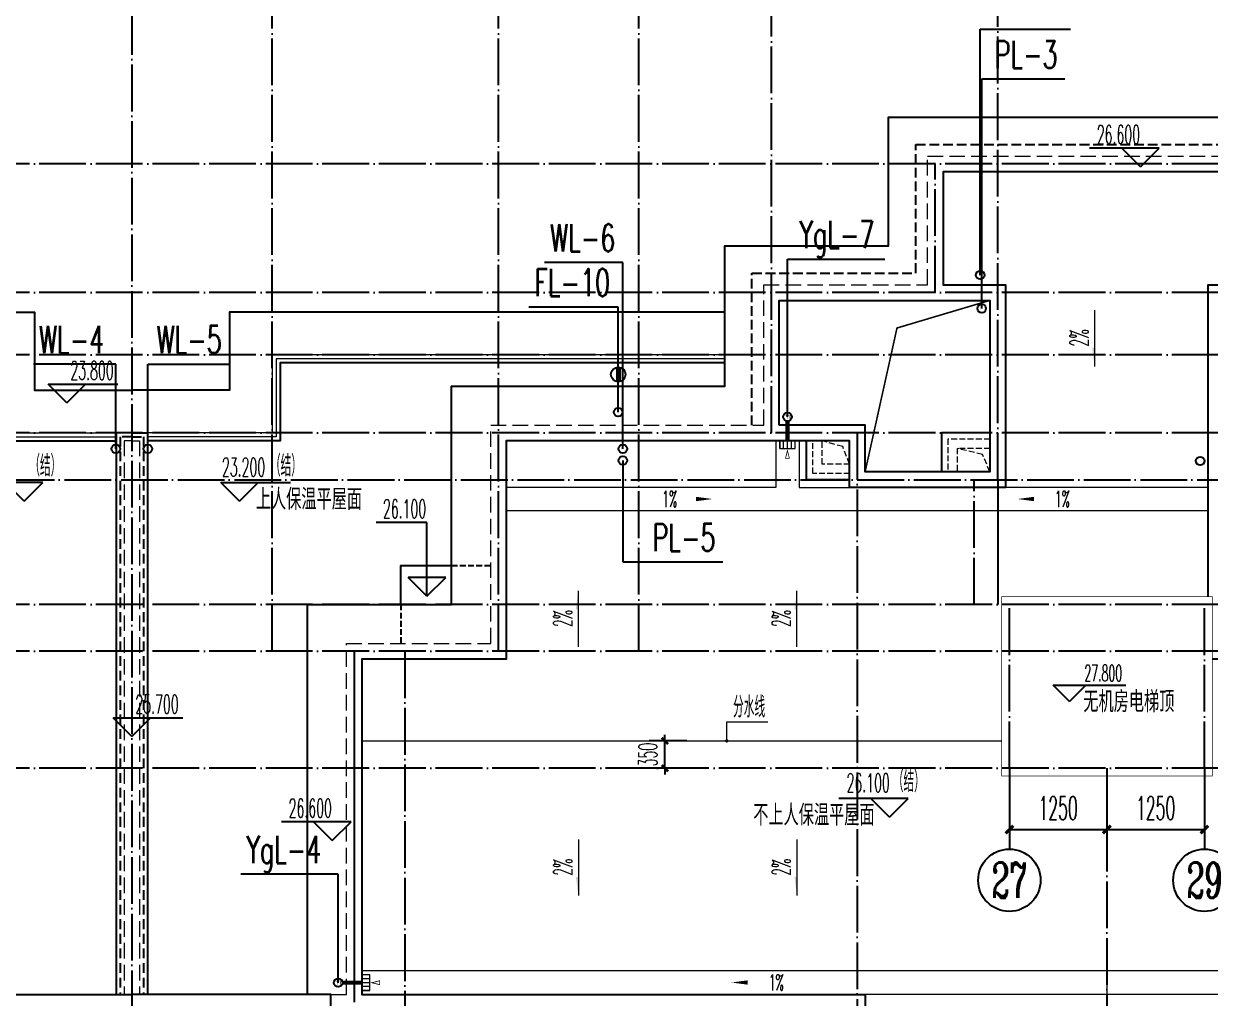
# Model space of a CAD drawing. Extents: x 27938 to 1507990, y 110129 to 923079.
# Drawn here: x 851531 to 866742, y 211257 to 223755 of the extents above; entities that cross this region are included whole.
import ezdxf
from ezdxf.enums import TextEntityAlignment as Align

# ---------------------------------------------------------------- set-up
doc = ezdxf.new("R2010")
doc.units = 0
doc.header["$LTSCALE"] = 1000
doc.header["$MEASUREMENT"] = 0
for name, pattern in [('#P_--_20B1_001_t3$0$DASH', [0.35, 0.25, -0.1]), ('$1$DASH', [0.35, 0.25, -0.1]), ('__DASH', [0.35, 0.25, -0.1]), ('DASH', [0.35, 0.25, -0.1]), ('DOTE', [2.42, 2, -0.2, 0.02, -0.2]), ('HIDDEN', [0.375, 0.25, -0.125])]:
    doc.linetypes.add(name, pattern=pattern)
for name, color, linetype in [('$RECOVER_210609100354-0', 7, 'Continuous'), ('----建筑底图', 8, 'Continuous'), ('AXIS', 3, 'Continuous'), ('AXIS_TEXT', 7, 'Continuous'), ('DIM_ELEV', 3, 'Continuous'), ('DIM_废水', 31, 'Continuous'), ('DIM_污水', 2, 'Continuous'), ('DIM_管井排水', 5, 'Continuous'), ('DIM_雨水', 4, 'Continuous'), ('DIM_餐饮排水', 31, 'Continuous'), ('DOTE', 1, 'Continuous'), ('EQUIP_雨水斗', 7, 'Continuous'), ('PIPE-雨水', 4, 'TG_Y'), ('PUB_TEXT', 4, 'Continuous'), ('ROOF', 4, 'Continuous'), ('STAIR', 2, 'Continuous'), ('VPIPE-不分区消火栓', 1, 'Continuous'), ('VPIPE-凝结', 150, 'N'), ('VPIPE-废水', 31, 'Continuous'), ('VPIPE-污水', 2, 'W'), ('VPIPE-管井排水', 210, 'GF'), ('VPIPE-雨水', 4, 'Y'), ('VPIPE-餐饮排水', 41, 'P'), ('看线', 251, 'Continuous')]:
    doc.layers.add(name, color=color, linetype=linetype)
for name, color, linetype, lineweight in [('平面-分水线', 214, 'Continuous', 15), ('平面-排水沟', 86, 'Continuous', 15), ('平面-栏杆', 135, 'Continuous', 15), ('平面-看线', 45, 'Continuous', 15), ('线脚', 6, 'Continuous', 15)]:
    doc.layers.add(name, color=color, linetype=linetype, lineweight=lineweight)
doc.styles.add('_TCH_AXIS', font='COMPLEX', dxfattribs={"bigfont": 'GBCBIG'})
doc.styles.add('_TCH_DIM', font='SIMPLEX.shx', dxfattribs={"width": 0.7, "bigfont": 'GBCBIG.shx'})
doc.styles.add('_TCH_DIM_T3', font='SIMPLEX.shx', dxfattribs={"width": 0.494118, "bigfont": 'GBCBIG.shx'})
doc.styles.add('_TWT_SERIAL', font='SIMPLEX', dxfattribs={"width": 0.8, "height": 3.5, "bigfont": 'HZTXT'})
doc.styles.add('COMPLEX', font='COMPLEX')
doc.styles.add('DIM_FONT_T3', font='SIMPLEX', dxfattribs={"width": 0.705882, "bigfont": 'GBCBIG'})
doc.styles.get("Standard").update_dxf_attribs({"font": 'gbenor.shx', "bigfont": 'gbcbig.shx'})
doc.styles.add('TG_LINETYPE', font='SIMPLEX', dxfattribs={"width": 0.8, "height": 3, "bigfont": 'HZTXT'})
doc.linetypes.add('GF', pattern='A,3,-0.2,["GF",Standard,S=0.25,R=0,X=-0.1,Y=-0.115],-0.35', length=3.55)
doc.linetypes.add('N', pattern='A,3,-0.2,["N",Standard,S=0.25,R=0,X=-0.1,Y=-0.115],-0.2', length=3.4)
doc.linetypes.add('P', pattern='A,3,-0.2,["P",Standard,S=0.25,R=0,X=-0.1,Y=-0.115],-0.2', length=3.4)
doc.linetypes.add('TG_Y', pattern='A,2,-0.229,["Y",TG_LINETYPE,S=0.1,R=0,X=-0.229,Y=-0.15],0', length=2.229)
doc.linetypes.add('W', pattern='A,3,-0.2,["W",Standard,S=0.25,R=0,X=-0.1,Y=-0.115],-0.2', length=3.4)
doc.linetypes.add('Y', pattern='A,3,-0.2,["Y",Standard,S=0.25,R=0,X=-0.1,Y=-0.115],-0.2', length=3.4)
doc.dimstyles.new('_TCH_ARCH&&100', dxfattribs={"dimtxt": 297.5, "dimasz": 100, "dimexe": 250, "dimexo": 300, "dimgap": 126.25, "dimtad": 1, "dimdec": 0, "dimzin": 0, "dimdsep": 46, "dimtxsty": '_TCH_DIM_T3', "dimblk": 'ARCHTICK', "dimcen": 0.09, "dimclrt": 4, "dimazin": 2, "dimtfac": 1, "dimtdec": 0, "dimtix": 1, "dimtmove": 2, "dimatfit": 3, "dimfxl": 100, "dimtolj": 1, "dimtzin": 0, "dimarcsym": 0})
doc.dimstyles.new('_TCH_ARCH&&80', dxfattribs={"dimtxt": 238, "dimasz": 80, "dimexe": 200, "dimexo": 240, "dimgap": 101, "dimtad": 1, "dimdec": 0, "dimzin": 0, "dimdsep": 46, "dimtxsty": '_TCH_DIM_T3', "dimblk": 'ARCHTICK', "dimcen": 0.09, "dimclrt": 4, "dimazin": 2, "dimtfac": 1, "dimtdec": 0, "dimtix": 1, "dimtmove": 2, "dimatfit": 3, "dimfxl": 100, "dimtolj": 1, "dimtzin": 0, "dimarcsym": 0})

# ---------------------------------------------------------------- blocks, each defined once
blk = doc.blocks.new('DFSFSF')
at = {"layer": '平面-分水线'}
for p, q in [((697142, 775568), (697142, 775668)), ((697342, 775668), (697143, 775668)), ((697193, 775568), (697193, 775668)), ((697243, 775568), (697243, 775668)), ((697292, 775568), (697292, 775668)), ((697342, 775668), (697342, 775568)), ((697342, 775568), (697342, 775668)), ((697342, 775568), (697143, 775568))]:
    blk.add_line(p, q, dxfattribs=at)
blk = doc.blocks.new('DFGDGDGD')
at = {"layer": '平面-分水线', "const_width": 10}
blk.add_lwpolyline([(697268, 775441), (697243, 775541), (697218, 775441)], close=True, dxfattribs=at)
blk.add_blockref('DFSFSF', (0, 0))
blk = doc.blocks.new('GFGDGDR')
blk.add_lwpolyline([(434617, 218508), (435237, 218508), (435237, 218008)])
at = {"layer": '线脚', "color": 150, "linetype": '$1$DASH', "ltscale": 0.3}
for points in [[(434617, 218428), (435157, 218428), (435157, 218008)], [(434617, 218008), (434710, 218232), (435037, 218308)]]:
    blk.add_lwpolyline(points, dxfattribs=at)
blk.add_lwpolyline([(435037, 218008), (434617, 218008), (434617, 218308), (435037, 218308)], close=True, dxfattribs=at)
blk = doc.blocks.new('GDFGDGR')
blk.add_lwpolyline([(436416, 217907), (436967, 217907), (436967, 218407)])
at = {"layer": '线脚', "color": 150, "linetype": '$1$DASH', "ltscale": 0.3}
blk.add_lwpolyline([(436767, 218407), (436416, 218407), (436416, 218107), (436767, 218107)], close=True, dxfattribs=at)
for points in [[(436416, 217987), (436887, 217987), (436887, 218407)], [(436416, 218107), (436502, 218331), (436767, 218407)]]:
    blk.add_lwpolyline(points, dxfattribs=at)
blk = doc.blocks.new('_ArchTick')
at = {"color": 0, "linetype": 'ByBlock', "const_width": 0.4}
blk.add_lwpolyline([(-0.5, -0.5), (0.5, 0.5)], dxfattribs=at)
blk = doc.blocks.new('*D1337')
at = {"layer": 'Defpoints', "color": 0}
for p in [(46136, -24050), (46658, -24050), (46658, -24400)]:
    blk.add_point(p, dxfattribs=at)
at = {"layer": '平面-排水沟', "color": 0, "lineweight": -2}
for p, q in [((46136, -24050), (46136, -23970)), ((46418, -24050), (45936, -24050)), ((46136, -24400), (46136, -24050)), ((46418, -24400), (45936, -24400)), ((46136, -24400), (46136, -24480))]:
    blk.add_line(p, q, dxfattribs=at)
at = {"layer": '平面-排水沟', "color": 0, "lineweight": -2, "xscale": 80, "yscale": 80, "zscale": 80}
for p, rotation in [((46136, -24050), 270), ((46136, -24400), 90)]:
    blk.add_blockref('_ArchTick', p, dxfattribs=dict(at, rotation=rotation))
at = {"layer": '平面-排水沟', "color": 4, "insert": (45916, -24225), "char_height": 238, "attachment_point": 5, "rotation": 90, "style": '_TCH_DIM_T3'}
blk.add_mtext('\\A1;350', dxfattribs=at)
blk = doc.blocks.new('*D1340')
at = {"layer": 'AXIS', "color": 0, "lineweight": -2}
for p, q in [((51802, -24700), (51802, -25436)), ((53052, -24700), (53052, -25436)), ((51802, -25186), (53052, -25186))]:
    blk.add_line(p, q, dxfattribs=at)
at = {"layer": 'Defpoints', "color": 0}
for p in [(51802, -24400), (53052, -24400), (53052, -25186)]:
    blk.add_point(p, dxfattribs=at)
at = {"layer": 'AXIS', "color": 0, "lineweight": -2, "xscale": 100, "yscale": 100, "zscale": 100, "rotation": 180}
blk.add_blockref('_ArchTick', (51802, -25186), dxfattribs=at)
at = {"layer": 'AXIS', "color": 0, "lineweight": -2, "xscale": 100, "yscale": 100, "zscale": 100}
blk.add_blockref('_ArchTick', (53052, -25186), dxfattribs=at)
at = {"layer": 'AXIS', "color": 4, "insert": (52427, -24911), "char_height": 297.5, "attachment_point": 5, "style": '_TCH_DIM_T3'}
blk.add_mtext('\\A1;1250', dxfattribs=at)
blk = doc.blocks.new('*D1341')
at = {"layer": 'AXIS', "color": 0, "lineweight": -2}
for p, q in [((50552, -24700), (50552, -25436)), ((51802, -24700), (51802, -25436)), ((50552, -25186), (51802, -25186))]:
    blk.add_line(p, q, dxfattribs=at)
at = {"layer": 'Defpoints', "color": 0}
for p in [(50552, -24400), (51802, -24400), (51802, -25186)]:
    blk.add_point(p, dxfattribs=at)
at = {"layer": 'AXIS', "color": 0, "lineweight": -2, "xscale": 100, "yscale": 100, "zscale": 100, "rotation": 180}
blk.add_blockref('_ArchTick', (50552, -25186), dxfattribs=at)
at = {"layer": 'AXIS', "color": 0, "lineweight": -2, "xscale": 100, "yscale": 100, "zscale": 100}
blk.add_blockref('_ArchTick', (51802, -25186), dxfattribs=at)
at = {"layer": 'AXIS', "color": 4, "insert": (51177, -24911), "char_height": 297.5, "attachment_point": 5, "style": '_TCH_DIM_T3'}
blk.add_mtext('\\A1;1250', dxfattribs=at)
blk = doc.blocks.new('_AXISO')
blk.add_circle((0, 0), 0.5)
at = {"layer": 'AXIS_TEXT', "style": 'COMPLEX', "width": 1.041667}
blk.add_attdef('A', text='', height=0.56, dxfattribs=at).set_placement((-0.25, -0.28), (0.25, -0.28), align=Align.FIT)
blk = doc.blocks.new('$TwtSys$00000139')
at = {"color": 7}
for p, q in [((-19, 92, 0), (-19, -92, 0)), ((19, 92, 0), (19, -92, 0))]:
    blk.add_line(p, q, dxfattribs=at)
blk.add_circle((0, 0, 0), 93.8)
blk = doc.blocks.new('A$C7FBD0C6F')
at = {"layer": '平面-排水沟'}
for points in [[(51645, -19246.4), (51645, -19006.4), (51613, -19006.4)], [(45026.4, -22123.7), (45026.4, -22363.7), (44994.4, -22363.7)], [(47827.9, -22123.7), (47827.9, -22363.7), (47795.9, -22363.7)], [(45026.4, -26033.3), (45026.4, -25793.3), (44994.4, -25793.3)], [(47827.9, -26033.3), (47827.9, -25793.3), (47795.9, -25793.3)]]:
    blk.add_hatch(color=8, dxfattribs=at).paths.add_polyline_path(points)
at = {"layer": '$RECOVER_210609100354-0', "color": 8, "const_width": 8}
blk.add_lwpolyline([(53152.5, -22199.8), (50452.5, -22199.8), (50452.5, -24499.8), (53152.5, -24499.8)], close=True, dxfattribs=at)
at = {"color": 8, "const_width": 20}
blk.add_lwpolyline([(48702.5, -20599.3), (49111.4, -18754.3), (50302.5, -18399.8)], dxfattribs=at)
at = {"layer": 'AXIS', "color": 8}
for p, q in [((50552.5, -24399.8), (50552.5, -25436.1)), ((53052.5, -24399.8), (53052.5, -25436.1))]:
    blk.add_line(p, q, dxfattribs=at)
at = {"layer": 'DIM_ELEV', "color": 8}
for p, q in [((52473, -16448.8), (51580.7, -16448.8)), ((52233, -16688.8), (51993, -16448.8)), ((52233, -16688.8), (52473, -16448.8)), ((38468.9, -19714.2), (38228.9, -19474.2)), ((38228.9, -19474.2), (39121.1, -19474.2)), ((38468.9, -19714.2), (38708.9, -19474.2)), ((38160.9, -20736.9), (37268.7, -20736.9)), ((37920.9, -20976.9), (37680.9, -20736.9)), ((37920.9, -20976.9), (38160.9, -20736.9)), ((40684, -20976.9), (40444, -20736.9)), ((40444, -20736.9), (41336.3, -20736.9)), ((40684, -20976.9), (40924, -20736.9)), ((43086.1, -21248.4), (42433.8, -21248.4)), ((43086.1, -22191.8), (43086.1, -21248.4)), ((43086.1, -22191.8), (42846.1, -21951.8)), ((43326.1, -21951.8), (42846.1, -21951.8)), ((43086.1, -22191.8), (43326.1, -21951.8)), ((51322.6, -23542.7), (51112.6, -23332.7)), ((51112.6, -23332.7), (52043.5, -23332.7)), ((51322.6, -23542.7), (51532.6, -23332.7)), ((39302.5, -23994.3), (39062.5, -23754.3)), ((39062.5, -23754.3), (39954.7, -23754.3)), ((39302.5, -23994.3), (39542.5, -23754.3)), ((49256.6, -24785.8), (48364.3, -24785.8)), ((49016.6, -25025.8), (48776.6, -24785.8)), ((49016.6, -25025.8), (49256.6, -24785.8)), ((42112.5, -25087.3), (41220.3, -25087.3)), ((41872.5, -25327.3), (41632.5, -25087.3)), ((41872.5, -25327.3), (42112.5, -25087.3))]:
    blk.add_line(p, q, dxfattribs=at)
at = {"layer": 'DOTE', "color": 169, "linetype": 'DOTE', "ltscale": 0.3}
for p, q in [((39302.5, -14649.8), (39302.5, -31199.8)), ((41102.5, -22899.8), (41102.5, -14649.8)), ((44002.5, -22899.8), (44002.5, -14649.8)), ((45802.5, -22899.8), (45802.5, -14649.8)), ((47502.5, -20099.8), (47502.5, -14649.8)), ((50402.5, -20699.5), (50402.5, -14649.8)), ((66302.5, -16649.8), (12302.5, -16649.8)), ((49602.5, -18299.8), (49602.5, -16649.8)), ((66302.5, -18299.8), (12302.5, -18299.8)), ((66302.5, -19099.8), (12302.5, -19099.8)), ((66302.5, -20099.8), (12302.5, -20099.8)), ((48602.7, -20099.8), (48602.4, -31199.8)), ((12302.5, -20699.5), (66302.5, -20699.5)), ((50102.5, -22299.8), (50102.5, -20699.8)), ((66302.5, -22299.8), (12302.5, -22299.8)), ((50552.5, -24399.8), (50552.5, -22299.8)), ((53052.5, -24399.8), (53052.5, -22299.8)), ((66302.5, -22899.8), (12302.5, -22899.8)), ((42802.5, -22899.8), (42802.5, -31199.8)), ((66302.5, -24399.8), (12302.5, -24399.8)), ((51802.5, -24399.8), (51802.5, -31199.8))]:
    blk.add_line(p, q, dxfattribs=at)
at = {"layer": 'DOTE', "color": 169, "ltscale": 0.2}
for p, q in [((50402.5, -20699.5), (50402.5, -22299.8)), ((42152.5, -22899.8), (42152.5, -27399.8))]:
    blk.add_line(p, q, dxfattribs=at)
at = {"layer": 'ROOF', "color": 8, "ltscale": 0.8}
for points in [[(41552.5, -27299.8), (41552.5, -22299.8), (43402.5, -22299.8), (43402.5, -19499.8), (46902.5, -19499.8), (46902.5, -17699.8), (49002.5, -17699.8), (49002.5, -16049.8), (54602.5, -16049.8), (54602.5, -17699.8), (56702.5, -17699.8), (56702.5, -19499.8), (60202.5, -19499.8), (60202.5, -21799.8), (60902.5, -21799.8)], [(53902.5, -18199.8), (53902.5, -16749.8), (49702.5, -16749.8), (49702.5, -18199.8), (50502.5, -18199.8), (50502.5, -20799.5), (48502.7, -20799.5), (48502.7, -20199.8), (44102.5, -20199.8), (44102.5, -22999.8), (42252.5, -22999.8), (42252.5, -27299.7), (48702.5, -27299.9), (48702.5, -29099.8), (54902.4, -29099.8), (54902.4, -27299.9), (60702.5, -27299.7), (60702.5, -22999.8), (59502.5, -22999.8), (59502.5, -20199.8), (57902.5, -20199.8), (57902.5, -22999.8), (53152.5, -22999.8)], [(53102.5, -22199.8), (53102.5, -18199.8), (53902.5, -18199.8)], [(31702.5, -18549.8), (38052.5, -18549.8), (38052.5, -19549.8), (39302.5, -19549.8)], [(46902.5, -18549.8), (40552.5, -18549.8), (40552.5, -19549.8), (39302.5, -19549.8)], [(31702.5, -19199.8), (37402.5, -19199.8), (37402.5, -20199.8), (39102.5, -20199.8)], [(46902.5, -19199.8), (41202.5, -19199.8), (41202.5, -20199.8), (39502.5, -20199.8)], [(37052.5, -27299.8), (39302.5, -27299.8)], [(41552.5, -27299.8), (39302.5, -27299.8)], [(60902.5, -29299.8), (41852.5, -29299.8), (41852.5, -27299.8), (41552.5, -27299.8)]]:
    blk.add_lwpolyline(points, dxfattribs=at)
blk.add_lwpolyline([(47602.5, -19999.8), (47602.5, -18399.8), (50302.5, -18399.8), (50302.5, -20599.3), (48702.5, -20599.3), (48702.5, -19999.8)], close=True, dxfattribs=at)
at = {"layer": 'STAIR', "color": 8, "linetype": '__DASH', "ltscale": 0.3}
for p, q in [((43402.5, -21799.8), (43902.5, -21799.8)), ((42752.5, -22299.8), (42752.5, -22799.8))]:
    blk.add_line(p, q, dxfattribs=at)
at = {"layer": 'STAIR', "color": 8}
blk.add_lwpolyline([(42752.5, -22299.8), (42752.5, -21799.8), (43402.5, -21799.8)], dxfattribs=at)
at = {"layer": 'VPIPE-凝结', "color": 8}
for p, q in [((47707.4, -20199.8), (47707.4, -19949.8)), ((42252.5, -27149.7), (42002.5, -27149.7))]:
    blk.add_line(p, q, dxfattribs=at)
at = {"layer": 'VPIPE-雨水', "color": 8}
for centre in [(47707.5, -19894.8), (41947.5, -27149.7)]:
    blk.add_circle(centre, 55, dxfattribs=at)
at = {"layer": '平面-排水沟', "color": 8}
for p, q in [((47557.4, -20199.8), (47557.4, -20799.5)), ((47857.4, -20199.8), (47857.4, -20799.5)), ((47557.4, -20799.5), (44102.5, -20799.5)), ((47857.4, -20799.5), (48502.7, -20799.5)), ((53102.5, -20799.5), (50502.5, -20799.5)), ((53102.5, -21099.5), (44102.5, -21099.5)), ((46928.6, -24049.6), (46928.6, -23805)), ((46928.6, -23805), (47456.7, -23805)), ((42252.5, -24049.6), (50452.5, -24049.6)), ((60702.5, -26999.7), (42252.5, -26999.7)), ((51802.5, -26999.7), (51802.5, -27299.7)), ((54902.4, -27299.7), (48702.5, -27299.9))]:
    blk.add_line(p, q, dxfattribs=at)
for points in [[(51645, -18526.3), (51645, -19246.4)], [(45026.4, -22843.8), (45026.4, -22123.7)], [(47827.9, -22843.8), (47827.9, -22123.7)], [(45026.4, -25313.2), (45026.4, -26033.3)], [(47827.9, -25313.2), (47827.9, -26033.3)]]:
    blk.add_lwpolyline(points, dxfattribs=at)
for points in [[(46338.2, -20947.4, 0, 0, 0), (46746, -20947.4, 0, 56, 0), (46536, -20947.4, 0, 0, 0)], [(51065.2, -20947.4, 0, 0, 0), (50657.4, -20947.4, 0, 56, 0), (50867.4, -20947.4, 0, 0, 0)], [(47397, -27147.6, 0, 0, 0), (46989.1, -27147.6, 0, 56, 0), (47199.1, -27147.6, 0, 0, 0)]]:
    blk.add_lwpolyline(points, format="xyseb", dxfattribs=at)
at = {"layer": '平面-排水沟', "color": 8, "const_width": 21.3}
blk.add_lwpolyline([(46928.6, -24060.3, 1), (46928.6, -24039, 1)], format="xyb", close=True, dxfattribs=at)
at = {"layer": '平面-栏杆', "color": 8}
for points in [[(31702.5, -19099.8), (37502.5, -19099.8), (37502.5, -20099.8), (39102.5, -20099.8)], [(31702.5, -19149.8), (37452.5, -19149.8), (37452.5, -20149.8), (39102.5, -20149.8)], [(46902.5, -19099.8), (41102.5, -19099.8), (41102.5, -20099.8), (39502.5, -20099.8)], [(46902.5, -19149.8), (41152.5, -19149.8), (41152.5, -20149.8), (39502.5, -20149.8)]]:
    blk.add_lwpolyline(points, dxfattribs=at)
at = {"layer": '平面-看线', "color": 8, "linetype": 'DASH', "ltscale": 0.8}
for points in [[(41852.5, -27299.8), (42052.5, -27299.8), (42052.5, -22799.8), (43902.5, -22799.8), (43902.5, -19999.8), (47402.5, -19999.8), (47402.5, -18199.8), (49502.5, -18199.8), (49502.5, -16549.8), (54102.5, -16549.8), (54102.5, -18199.8), (56202.5, -18199.8), (56202.5, -19999.8), (59702.5, -19999.8), (59702.5, -21899.8)], [(39302.5, -20199.8), (39202.5, -20199.8), (39202.5, -27299.8)], [(39302.5, -20199.8), (39402.5, -20199.8), (39402.5, -27299.8)]]:
    blk.add_lwpolyline(points, dxfattribs=at)
at = {"layer": '看线', "color": 8, "linetype": '#P_--_20B1_001_t3$0$DASH', "ltscale": 0.5}
blk.add_lwpolyline([(47252.5, -19999.8), (47252.5, -18049.8), (49352.5, -18049.8), (49352.5, -16399.8), (54252.5, -16399.8), (54252.5, -18049.8), (56352.5, -18049.8), (56352.5, -19999.8)], dxfattribs=at)
at = {"layer": '看线', "color": 8}
for points in [[(39302.5, -20099.8), (39102.5, -20099.8), (39102.5, -27299.8)], [(39302.5, -20099.8), (39502.5, -20099.8), (39502.5, -27299.8)]]:
    blk.add_lwpolyline(points, dxfattribs=at)
at = {"layer": '看线', "color": 8, "linetype": 'HIDDEN', "ltscale": 0.5}
for points in [[(39302.5, -20149.8), (39152.5, -20149.8), (39152.5, -27299.8)], [(39302.5, -20149.8), (39452.5, -20149.8), (39452.5, -27299.8)]]:
    blk.add_lwpolyline(points, dxfattribs=at)
at = {"color": 8, "xscale": -1}
for name, p in [('DFGDGDGD', (744949.9, -795867.4)), ('GDFGDGR', (484919, -238606.8)), ('GFGDGDR', (484919, -238606.8))]:
    blk.add_blockref(name, p, dxfattribs=at)
at = {"color": 8, "xscale": -1, "rotation": 90}
blk.add_blockref('DFGDGDGD', (817920, 670092.8), dxfattribs=at)
at = {"layer": 'AXIS', "color": 8}
ref = blk.add_blockref('_AXISO', (50552.5, -25836.1), dxfattribs=dict(at, xscale=800, yscale=800, zscale=800))
ref.add_attrib('A', '27', dxfattribs={"layer": 'AXIS_TEXT', "color": 8, "ltscale": 0.5, "height": 452.55, "style": '_TCH_AXIS', "width": 0.617647}).set_placement((50326.2, -26062.3), (50778.7, -26062.3), align=Align.FIT)
ref = blk.add_blockref('_AXISO', (53052.5, -25836.1), dxfattribs=dict(at, xscale=800, yscale=800, zscale=800))
ref.add_attrib('A', '29', dxfattribs={"layer": 'AXIS_TEXT', "color": 8, "ltscale": 0.5, "height": 452.55, "style": '_TCH_AXIS', "width": 0.617647}).set_placement((52826.2, -26062.3), (53278.7, -26062.3), align=Align.FIT)
at = {"layer": 'DIM_ELEV', "color": 7, "style": '_TCH_DIM', "width": 0.494118}
for s, height, p in [('26.600', 238, (51673.2, -16392.8)), ('23.800', 238, (38514.7, -19418.2)), ('26.100', 238, (42521.8, -21192.4)), ('27.800', 208.25, (51512.9, -23283.7)), ('25.700', 238, (39348.3, -23698.3)), ('26.600', 238, (41312.8, -25031.3))]:
    blk.add_text(s, height=height, dxfattribs=at).set_placement(p)
at = {"layer": 'DIM_ELEV', "color": 8, "style": '_TCH_DIM'}
for s, height, width, p in [('（结）', 270.07, 0.7, (37988.9, -20656.8)), ('（结）', 270.07, 0.7, (41073.7, -20656.8)), ('23.200', 238, 0.494118, (40457.7, -20656.8)), ('26.100', 238, 0.494118, (48465.2, -24705.7)), ('（结）', 270.07, 0.7, (49058.8, -24705.7))]:
    blk.add_text(s, height=height, dxfattribs=dict(at, width=width)).set_placement(p)
at = {"layer": 'PUB_TEXT', "color": 8}
for s, height, p in [('YL', 56, (47677.1, -19922.8)), ('上人保温平屋面', 270.07, (40892, -21086.2)), ('无机房电梯顶', 270.07, (51500.6, -23682)), ('不上人保温平屋面', 270.07, (47268.6, -25135.1)), ('YL', 56, (41917.1, -27177.7))]:
    blk.add_text(s, height=height, dxfattribs=at).set_placement(p)
at = {"layer": '平面-排水沟', "color": 7, "style": '_TCH_DIM', "width": 0.494118}
for rotation, p in [(89.9994, (51565, -18992.7)), (89.9994, (44946.3, -22590.2)), (89.9994, (47747.8, -22590.2)), (90.0006, (44946.3, -25779.7)), (90.0006, (47747.8, -25779.7))]:
    blk.add_text('2%', height=238, rotation=rotation, dxfattribs=at).set_placement(p)
at = {"layer": '平面-排水沟', "color": 7}
for s, height, style, width, p in [('1%', 208.25, '_TCH_DIM', 0.494118, (46101.5, -21051.5)), ('1%', 208.25, '_TCH_DIM', 0.494118, (51135.3, -21051.5)), ('分水线', 270.07, 'DIM_FONT_T3', 0.705882, (47009.6, -23749)), ('1%', 208.25, '_TCH_DIM', 0.494118, (47467, -27251.7))]:
    blk.add_text(s, height=height, dxfattribs=dict(at, style=style, width=width)).set_placement(p)
at = {"layer": 'AXIS', "color": 8}
for p1, p2, picture, middle in [((50552.5, -24399.8), (51802.5, -24399.8), '*D1341', (51177.5, -24911.1)), ((51802.5, -24399.8), (53052.5, -24399.8), '*D1340', (52427.5, -24911.1))]:
    dim = blk.add_aligned_dim(p1=p1, p2=p2, distance=-786.3, dimstyle='_TCH_ARCH&&100', dxfattribs=at)
    dim.commit()
    dim.dimension.update_dxf_attribs({"geometry": picture, "text_midpoint": middle})
at = {"layer": '平面-排水沟', "color": 8}
dim = blk.add_aligned_dim(p1=(46657.5, -24399.8), p2=(46657.5, -24049.6), distance=522, dimstyle='_TCH_ARCH&&80', dxfattribs=at)
dim.commit()
dim.dimension.update_dxf_attribs({"geometry": '*D1337', "text_midpoint": (45915.6, -24224.7)})

msp = doc.modelspace()

# ---------------------------------------------------------------- block references
at = {"layer": '----建筑底图', "ltscale": 0.5}
msp.add_blockref('A$C7FBD0C6F', (813614.1, 238606.8), dxfattribs=at)

# ---------------------------------------------------------------- next in the draw order: linework, layer by layer
at = {"layer": 'DIM_废水'}
for p, q in [((859151.6, 220120.4), (858007.5, 220120.4)), ((859151.6, 218772), (859151.6, 220120.4))]:
    msp.add_line(p, q, dxfattribs=at)
at = {"layer": 'DIM_污水'}
for p, q in [((859211.4, 220692.2), (858208.7, 220692.2)), ((859211.4, 218302), (859211.4, 220692.2)), ((852711.5, 219389.6), (851656.2, 219389.6)), ((852711.5, 218302), (852711.5, 219389.6)), ((853121.7, 218302), (853121.7, 219389.6)), ((853121.7, 219389.6), (854167.2, 219389.6))]:
    msp.add_line(p, q, dxfattribs=at)
at = {"layer": 'DIM_管井排水'}
for p, q in [((863791.6, 220532), (863791.6, 223684.6)), ((863791.6, 223684.6), (864947.7, 223684.6))]:
    msp.add_line(p, q, dxfattribs=at)
at = {"layer": 'DIM_雨水'}
for p, q in [((861321.6, 218712), (861321.6, 220735.4)), ((861321.6, 220735.4), (862569.1, 220735.4)), ((855561.6, 212848.7), (854314.1, 212848.7)), ((855561.6, 211457.1), (855561.6, 212848.7))]:
    msp.add_line(p, q, dxfattribs=at)
at = {"layer": 'DIM_餐饮排水'}
for p, q in [((863811.4, 220102), (863811.4, 223046.6)), ((863811.4, 223046.6), (864879, 223046.6)), ((859211.4, 218152), (859211.4, 216852.3)), ((859211.4, 216852.3), (860493.9, 216852.3))]:
    msp.add_line(p, q, dxfattribs=at)
at = {"layer": 'PIPE-雨水', "ltscale": 0.5, "const_width": 55}
for points in [[(861321.5, 218407), (861321.6, 218657)], [(855616.6, 211457.1), (855866.6, 211457.1)]]:
    msp.add_lwpolyline(points, dxfattribs=at)
at = {"layer": 'VPIPE-不分区消火栓'}
msp.add_circle((866613.6, 218147.3), 55, dxfattribs=at)
at = {"layer": 'VPIPE-废水'}
msp.add_circle((859151.6, 218772), 55, dxfattribs=at)
at = {"layer": 'VPIPE-污水'}
for centre in [(852711.5, 218302), (853121.7, 218302), (859211.4, 218302)]:
    msp.add_circle(centre, 55, dxfattribs=at)
at = {"layer": 'VPIPE-管井排水'}
msp.add_circle((863791.6, 220532), 55, dxfattribs=at)
at = {"layer": 'VPIPE-雨水'}
for centre in [(861321.6, 218712), (855561.6, 211457.1)]:
    msp.add_circle(centre, 55, dxfattribs=at)
at = {"layer": 'VPIPE-餐饮排水'}
for centre in [(863811.4, 220102), (859211.4, 218152)]:
    msp.add_circle(centre, 55, dxfattribs=at)

# ---------------------------------------------------------------- next in the draw order: block references
at = {"layer": 'EQUIP_雨水斗'}
msp.add_blockref('$TwtSys$00000139', (859151.6, 219257), dxfattribs=at)

# ---------------------------------------------------------------- next in the draw order: texts
at = {"layer": 'DIM_废水', "color": 7, "style": '_TWT_SERIAL', "width": 0.64}
msp.add_text('FL-10', height=350, dxfattribs=at).set_placement((858077.5, 220260.4))
at = {"layer": 'DIM_污水', "color": 7, "style": '_TWT_SERIAL', "width": 0.64}
for s, p in [('WL-6', (858278.7, 220832.2)), ('WL-4', (851726.2, 219529.6)), ('WL-5', (853233.2, 219529.6))]:
    msp.add_text(s, height=350, dxfattribs=at).set_placement(p)
at = {"layer": 'DIM_雨水', "color": 7, "style": '_TWT_SERIAL', "width": 0.64}
for s, p in [('YgL-7', (861475.1, 220875.4)), ('YgL-4', (854384.1, 212988.7))]:
    msp.add_text(s, height=350, dxfattribs=at).set_placement(p)
at = {"layer": 'DIM_餐饮排水', "color": 7, "style": '_TWT_SERIAL', "width": 0.64}
for s, p in [('PL-3', (863977, 223186.6)), ('PL-5', (859591.9, 216992.3))]:
    msp.add_text(s, height=350, dxfattribs=at).set_placement(p)

doc.saveas('drawing.dxf')
